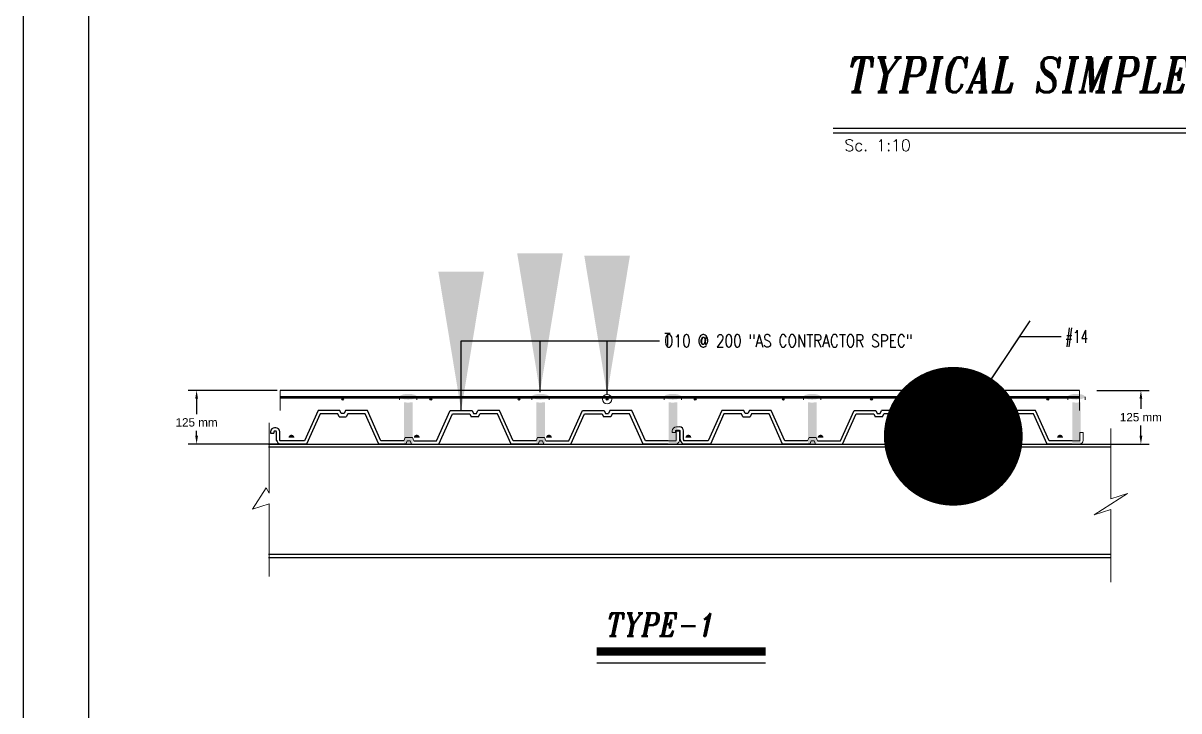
# Model space of a CAD drawing. Header units: inches. Extents: x 460503 to 460688, y 47570 to 48852.
# Drawn here: x 460506.05 to 460531.02, y 47665.89 to 47680.76 of the extents above; entities that cross this region are included whole.
import ezdxf
from ezdxf.enums import TextEntityAlignment as Align

# ---------------------------------------------------------------- set-up
doc = ezdxf.new("R2010")
doc.units = ezdxf.units.IN
doc.header["$MEASUREMENT"] = 0
for name, color, linetype in [('1', 1, 'Continuous'), ('3G', 3, 'Continuous'), ('4', 4, 'Continuous'), ('4C', 4, 'Continuous'), ('5', 7, 'Continuous'), ('6', 6, 'Continuous'), ('9', 9, 'Continuous'), ('DIM', 8, 'Continuous'), ('DIMLINES', 4, 'Continuous'), ('lateral brace', 5, 'Continuous'), ('Layer4', 118, 'Continuous')]:
    doc.layers.add(name, color=color, linetype=linetype)
for name, color, linetype, lineweight in [('2', 2, 'Continuous', 9), ('23', 252, 'Continuous', 18), ('27', 122, 'Continuous', 25), ('30', 86, 'Continuous', 18)]:
    doc.layers.add(name, color=color, linetype=linetype, lineweight=lineweight)
doc.styles.add('ITALICT', font='italict')
doc.styles.add('ROMANS', font='ROMANS', dxfattribs={"width": 0.8})
doc.styles.add('ROMANST', font='romanst.shx')
doc.styles.add('simplex', font='simplex.shx', dxfattribs={"width": 0.7})
doc.styles.get("Standard").update_dxf_attribs({"font": 'arial.ttf'})
doc.dimstyles.new('LEADER', dxfattribs={"dimtxt": 2, "dimasz": 1, "dimexe": 2, "dimexo": 2, "dimgap": 1, "dimtad": 1, "dimdec": 0, "dimzin": 0, "dimdsep": 46, "dimtxsty": 'ROMANS', "dimblk": 'DOT', "dimcen": 0.09, "dimclrd": 86, "dimclre": 86, "dimclrt": 60, "dimadec": 0, "dimazin": 0, "dimtfac": 1, "dimtdec": 0, "dimtofl": 0, "dimtmove": 0, "dimatfit": 3, "dimldrblk": 'DOT', "dimfxl": 7, "dimfxlon": 1, "dimtolj": 1, "dimtzin": 0, "dimarcsym": 0})
doc.dimstyles.new('LEADER ARROW', dxfattribs={"dimtxt": 2, "dimasz": 3, "dimexe": 2, "dimexo": 2, "dimgap": 1, "dimtad": 1, "dimdec": 0, "dimzin": 0, "dimdsep": 46, "dimtxsty": 'ROMANS', "dimcen": 0.09, "dimclrd": 86, "dimclre": 86, "dimclrt": 60, "dimadec": 0, "dimazin": 0, "dimtfac": 1, "dimtdec": 0, "dimtofl": 0, "dimtmove": 0, "dimatfit": 3, "dimfxl": 7, "dimfxlon": 1, "dimtolj": 1, "dimtzin": 0, "dimarcsym": 0})
doc.dimstyles.get("Standard").update_dxf_attribs({"dimtxt": 0.18, "dimasz": 0.18, "dimexe": 0.18, "dimexo": 0.0625, "dimgap": 0.09, "dimtad": 0, "dimtih": 1, "dimtoh": 1, "dimdec": 4, "dimzin": 0, "dimdsep": 46, "dimtxsty": 'Standard', "dimcen": 0.09, "dimadec": 0, "dimazin": 0, "dimtfac": 1, "dimtdec": 4, "dimtofl": 0, "dimtmove": 0, "dimatfit": 3, "dimfxl": 1, "dimtolj": 1, "dimtzin": 0, "dimarcsym": 0})

# ---------------------------------------------------------------- blocks, each defined once
blk = doc.blocks.new('*D532')
at = {"layer": 'Defpoints', "color": 0, "transparency": 16777216}
for p in [(460529.1854048003, 47672.81752075685), (460530.1995748901, 47672.81752075685), (460529.1760776315, 47671.65752075685)]:
    blk.add_point(p, dxfattribs=at)
at = {"layer": 'DIMLINES', "color": 0, "lineweight": -2, "transparency": 16777216}
for p, q in [((460529.2479048003, 47672.81752075685), (460530.3795748901, 47672.81752075685)), ((460530.1995748901, 47672.63752075685), (460530.1995748901, 47672.41942389476)), ((460530.1995748901, 47671.83752075685), (460530.1995748901, 47672.05561761918)), ((460529.2385776315, 47671.65752075685), (460530.3795748901, 47671.65752075685))]:
    blk.add_line(p, q, dxfattribs=at)
at = {"layer": 'DIMLINES', "color": 0, "transparency": 16777216}
for points in [[(460530.1695748901, 47672.63752075685), (460530.2295748902, 47672.63752075685), (460530.1995748901, 47672.81752075685)], [(460530.1695748901, 47671.83752075685), (460530.2295748902, 47671.83752075685), (460530.1995748901, 47671.65752075685)]]:
    blk.add_solid(points, dxfattribs=at)
at = {"layer": 'DIMLINES', "color": 0, "transparency": 16777216, "insert": (460530.19957489, 47672.23752075683), "char_height": 0.18, "attachment_point": 5}
blk.add_mtext('\\A1;125 mm ', dxfattribs=at)
blk = doc.blocks.new('*D533')
at = {"layer": 'Defpoints', "color": 0, "transparency": 16777216}
for p in [(460509.7944648871, 47672.81752075685), (460511.5994562813, 47672.81752075685), (460512.1703650065, 47671.65752075685)]:
    blk.add_point(p, dxfattribs=at)
at = {"layer": 'DIMLINES', "color": 0, "lineweight": -2, "transparency": 16777216}
for p, q in [((460511.5369562813, 47672.81752075685), (460509.6144648871, 47672.81752075685)), ((460509.7944648871, 47672.63752075685), (460509.7944648871, 47672.30745502548)), ((460509.7944648871, 47671.83752075685), (460509.7944648871, 47671.9436487499)), ((460512.1078650065, 47671.65752075685), (460509.6144648871, 47671.65752075685))]:
    blk.add_line(p, q, dxfattribs=at)
at = {"layer": 'DIMLINES', "color": 0, "transparency": 16777216}
for points in [[(460509.7644648871, 47672.63752075685), (460509.8244648871, 47672.63752075685), (460509.7944648871, 47672.81752075685)], [(460509.7644648871, 47671.83752075685), (460509.8244648871, 47671.83752075685), (460509.7944648871, 47671.65752075685)]]:
    blk.add_solid(points, dxfattribs=at)
at = {"layer": 'DIMLINES', "color": 0, "transparency": 16777216, "insert": (460509.794464887, 47672.12555188755), "char_height": 0.18, "attachment_point": 5}
blk.add_mtext('\\A1;125 mm ', dxfattribs=at)
blk = doc.blocks.new('_Dot')
at = {"layer": 'DIM', "color": 0, "lineweight": -2}
blk.add_line((-0.5, 0), (-1, 0), dxfattribs=at)
at = {"layer": 'DIM', "color": 0, "const_width": 0.5}
blk.add_lwpolyline([(-0.25, 0, 1), (0.25, 0, 1)], format="xyb", close=True, dxfattribs=at)

msp = doc.modelspace()

# ---------------------------------------------------------------- hatches: boundary and pattern name
at = {"layer": '23'}
h = msp.add_hatch(color=5, dxfattribs=at)
h.set_gradient(color1=(0, 0, 255), color2=(112, 112, 255), one_color=1, tint=0.7200000286102295)
edge = h.paths.add_edge_path()
edge.add_ellipse((460514.3674483924, 47672.68119551727), major_axis=(0.1864929858460723, 0), ratio=0.3292704757529448, start_angle=180, end_angle=359.9999999999999)
edge.add_ellipse((460514.3674483924, 47672.68119551727), major_axis=(0.1864929858460723, 0), ratio=0.3292704757529448, start_angle=0, end_angle=180)
h = msp.add_hatch(color=5, dxfattribs=at)
h.set_gradient(color1=(0, 0, 255), color2=(112, 112, 255), one_color=1, tint=0.7200000286102295)
edge = h.paths.add_edge_path()
edge.add_ellipse((460517.2252195729, 47672.68119551727), major_axis=(0.1864929858460723, 0), ratio=0.3292704757529448, start_angle=180, end_angle=359.9999999999999)
edge.add_ellipse((460517.2252195729, 47672.68119551727), major_axis=(0.1864929858460723, 0), ratio=0.3292704757529448, start_angle=0, end_angle=180)
h = msp.add_hatch(color=5, dxfattribs=at)
h.set_gradient(color1=(0, 0, 255), color2=(112, 112, 255), one_color=1, tint=0.7200000286102295)
edge = h.paths.add_edge_path()
edge.add_ellipse((460520.0833542593, 47672.68119551727), major_axis=(0.1864929858460723, 0), ratio=0.3292704757529448, start_angle=180, end_angle=359.9999999999999)
edge.add_ellipse((460520.0833542593, 47672.68119551727), major_axis=(0.1864929858460723, 0), ratio=0.3292704757529448, start_angle=0, end_angle=180)
h = msp.add_hatch(color=5, dxfattribs=at)
h.set_gradient(color1=(0, 0, 255), color2=(112, 112, 255), one_color=1, tint=0.7200000286102295)
edge = h.paths.add_edge_path()
edge.add_ellipse((460523.0942504256, 47672.68119551727), major_axis=(0.1864929858460723, 0), ratio=0.3292704757529448, start_angle=180, end_angle=359.9999999999999)
edge.add_ellipse((460523.0942504256, 47672.68119551727), major_axis=(0.1864929858460723, 0), ratio=0.3292704757529448, start_angle=0, end_angle=180)
h = msp.add_hatch(color=5, dxfattribs=at)
h.set_gradient(color1=(0, 0, 255), color2=(112, 112, 255), one_color=1, tint=0.7200000286102295)
edge = h.paths.add_edge_path()
edge.add_ellipse((460525.9591848063, 47672.68119551727), major_axis=(0.1864929858460723, 0), ratio=0.3292704757529448, start_angle=180, end_angle=359.9999999999999)
edge.add_ellipse((460525.9591848063, 47672.68119551727), major_axis=(0.1864929858460723, 0), ratio=0.3292704757529448, start_angle=0, end_angle=180)
h = msp.add_hatch(color=5, dxfattribs=at)
h.set_gradient(color1=(0, 0, 255), color2=(112, 112, 255), one_color=1, tint=0.7200000286102295)
edge = h.paths.add_edge_path()
edge.add_ellipse((460528.8053772617, 47672.68119551727), major_axis=(0.1864929858460723, 0), ratio=0.3292704757529448, start_angle=180, end_angle=359.9999999999999)
edge.add_ellipse((460528.8053772617, 47672.68119551727), major_axis=(0.1864929858460723, 0), ratio=0.3292704757529448, start_angle=0, end_angle=180)
h = msp.add_hatch(color=5, dxfattribs=at)
h.set_gradient(color1=(0, 0, 255), color2=(204, 204, 255), one_color=1, tint=0.8999999761581421)
edge = h.paths.add_edge_path()
edge.add_ellipse((460514.3674483924, 47672.61241990396), major_axis=(0.1864929858460723, 0), ratio=0.3292704757529448, start_angle=240.7923119331016, end_angle=300.79868927394466, ccw=False)
edge.add_line((460514.2764441447, 47672.55882071762), (460514.2764441447, 47671.68688136461))
edge.add_ellipse((460514.3696906376, 47671.68568986144), major_axis=(0.09324649292303608, 0), ratio=0.3292704757529449, start_angle=1.1368683772161603e-13, end_angle=180, ccw=False)
edge.add_line((460514.4629371304, 47671.68688136462), (460514.4629371304, 47672.55967334837))
edge = h.paths.add_edge_path()
edge.add_ellipse((460514.3696906376, 47671.68568986144), major_axis=(0.09324649292303608, 0), ratio=0.3292704757529449, start_angle=0, end_angle=180)
edge.add_ellipse((460514.3696906376, 47671.68568986144), major_axis=(0.09324649292303608, 0), ratio=0.3292704757529449, start_angle=180, end_angle=359.9999999999999)
h = msp.add_hatch(color=5, dxfattribs=at)
h.set_gradient(color1=(0, 0, 255), color2=(204, 204, 255), one_color=1, tint=0.8999999761581421)
edge = h.paths.add_edge_path()
edge.add_ellipse((460517.2252195729, 47672.61241990396), major_axis=(0.1864929858460723, 0), ratio=0.3292704757529448, start_angle=240.7923119331016, end_angle=300.79868927394466, ccw=False)
edge.add_line((460517.1342153254, 47672.55882071762), (460517.1342153254, 47671.68688136461))
edge.add_ellipse((460517.2274618183, 47671.68568986144), major_axis=(0.09324649292303608, 0), ratio=0.3292704757529449, start_angle=1.1368683772161603e-13, end_angle=180, ccw=False)
edge.add_line((460517.3207083112, 47671.68688136462), (460517.3207083112, 47672.55967334837))
edge = h.paths.add_edge_path()
edge.add_ellipse((460517.2274618183, 47671.68568986144), major_axis=(0.09324649292303608, 0), ratio=0.3292704757529449, start_angle=0, end_angle=180)
edge.add_ellipse((460517.2274618183, 47671.68568986144), major_axis=(0.09324649292303608, 0), ratio=0.3292704757529449, start_angle=180, end_angle=359.9999999999999)
h = msp.add_hatch(color=5, dxfattribs=at)
h.set_gradient(color1=(0, 0, 255), color2=(204, 204, 255), one_color=1, tint=0.8999999761581421)
edge = h.paths.add_edge_path()
edge.add_ellipse((460520.0833542593, 47672.61241990396), major_axis=(0.1864929858460723, 0), ratio=0.3292704757529448, start_angle=240.7923119331016, end_angle=300.79868927394466, ccw=False)
edge.add_line((460519.9923500114, 47672.55882071762), (460519.9923500114, 47671.68688136461))
edge.add_ellipse((460520.0855965045, 47671.68568986144), major_axis=(0.09324649292303608, 0), ratio=0.3292704757529449, start_angle=1.1368683772161603e-13, end_angle=180, ccw=False)
edge.add_line((460520.1788429974, 47671.68688136462), (460520.1788429974, 47672.55967334837))
edge = h.paths.add_edge_path()
edge.add_ellipse((460520.0855965045, 47671.68568986144), major_axis=(0.09324649292303608, 0), ratio=0.3292704757529449, start_angle=0, end_angle=180)
edge.add_ellipse((460520.0855965045, 47671.68568986144), major_axis=(0.09324649292303608, 0), ratio=0.3292704757529449, start_angle=180, end_angle=359.9999999999999)
h = msp.add_hatch(color=5, dxfattribs=at)
h.set_gradient(color1=(0, 0, 255), color2=(204, 204, 255), one_color=1, tint=0.8999999761581421)
edge = h.paths.add_edge_path()
edge.add_ellipse((460523.0942504256, 47672.61241990396), major_axis=(0.1864929858460723, 0), ratio=0.3292704757529448, start_angle=240.7923119331016, end_angle=300.79868927394466, ccw=False)
edge.add_line((460523.0032461779, 47672.55882071762), (460523.0032461779, 47671.68688136461))
edge.add_ellipse((460523.0964926708, 47671.68568986144), major_axis=(0.09324649292303608, 0), ratio=0.3292704757529449, start_angle=1.1368683772161603e-13, end_angle=180, ccw=False)
edge.add_line((460523.1897391636, 47671.68688136462), (460523.1897391636, 47672.55967334837))
edge = h.paths.add_edge_path()
edge.add_ellipse((460523.0964926708, 47671.68568986144), major_axis=(0.09324649292303608, 0), ratio=0.3292704757529449, start_angle=0, end_angle=180)
edge.add_ellipse((460523.0964926708, 47671.68568986144), major_axis=(0.09324649292303608, 0), ratio=0.3292704757529449, start_angle=180, end_angle=359.9999999999999)
h = msp.add_hatch(color=5, dxfattribs=at)
h.set_gradient(color1=(0, 0, 255), color2=(204, 204, 255), one_color=1, tint=0.8999999761581421)
edge = h.paths.add_edge_path()
edge.add_ellipse((460525.9591848063, 47672.61241990396), major_axis=(0.1864929858460723, 0), ratio=0.3292704757529448, start_angle=240.7923119331016, end_angle=300.79868927394466, ccw=False)
edge.add_line((460525.8681805586, 47672.55882071762), (460525.8681805586, 47671.68688136461))
edge.add_ellipse((460525.9614270515, 47671.68568986144), major_axis=(0.09324649292303608, 0), ratio=0.3292704757529449, start_angle=1.1368683772161603e-13, end_angle=180, ccw=False)
edge.add_line((460526.0546735444, 47671.68688136462), (460526.0546735444, 47672.55967334837))
edge = h.paths.add_edge_path()
edge.add_ellipse((460525.9614270515, 47671.68568986144), major_axis=(0.09324649292303608, 0), ratio=0.3292704757529449, start_angle=0, end_angle=180)
edge.add_ellipse((460525.9614270515, 47671.68568986144), major_axis=(0.09324649292303608, 0), ratio=0.3292704757529449, start_angle=180, end_angle=359.9999999999999)
h = msp.add_hatch(color=5, dxfattribs=at)
h.set_gradient(color1=(0, 0, 255), color2=(204, 204, 255), one_color=1, tint=0.8999999761581421)
edge = h.paths.add_edge_path()
edge.add_ellipse((460528.8053772617, 47672.61241990396), major_axis=(0.1864929858460723, 0), ratio=0.3292704757529448, start_angle=240.7923119331016, end_angle=300.79868927394466, ccw=False)
edge.add_line((460528.714373014, 47672.55882071762), (460528.714373014, 47671.68688136461))
edge.add_ellipse((460528.8076195071, 47671.68568986144), major_axis=(0.09324649292303608, 0), ratio=0.3292704757529449, start_angle=1.1368683772161603e-13, end_angle=180, ccw=False)
edge.add_line((460528.900866, 47671.68688136462), (460528.900866, 47672.55967334837))
edge = h.paths.add_edge_path()
edge.add_ellipse((460528.8076195071, 47671.68568986144), major_axis=(0.09324649292303608, 0), ratio=0.3292704757529449, start_angle=0, end_angle=180)
edge.add_ellipse((460528.8076195071, 47671.68568986144), major_axis=(0.09324649292303608, 0), ratio=0.3292704757529449, start_angle=180, end_angle=359.9999999999999)
at = {"layer": '4'}
h = msp.add_hatch(color=256, dxfattribs=at)
h.dxf.hatch_style = 1
edge = h.paths.add_edge_path()
edge.add_arc((460512.9510647182, 47672.62830475428), 0.01829964518433045, 0, 360)
h = msp.add_hatch(color=256, dxfattribs=at)
h.dxf.hatch_style = 1
edge = h.paths.add_edge_path()
edge.add_arc((460514.8555808627, 47672.62830475428), 0.01829964518433045, 0, 360)
h = msp.add_hatch(color=256, dxfattribs=at)
h.dxf.hatch_style = 1
edge = h.paths.add_edge_path()
edge.add_arc((460516.7600970073, 47672.62830475428), 0.01829964518433045, 0, 360)
h = msp.add_hatch(color=256, dxfattribs=at)
h.dxf.hatch_style = 1
edge = h.paths.add_edge_path()
edge.add_arc((460518.6646131519, 47672.62830475428), 0.01829964518433045, 0, 360)
h = msp.add_hatch(color=256, dxfattribs=at)
h.dxf.hatch_style = 1
edge = h.paths.add_edge_path()
edge.add_arc((460520.5691292964, 47672.62830475428), 0.01829964518433045, 0, 360)
h = msp.add_hatch(color=256, dxfattribs=at)
h.dxf.hatch_style = 1
edge = h.paths.add_edge_path()
edge.add_arc((460522.4736454409, 47672.62830475428), 0.01829964518433045, 0, 360)
h = msp.add_hatch(color=256, dxfattribs=at)
h.dxf.hatch_style = 1
edge = h.paths.add_edge_path()
edge.add_arc((460524.3781615857, 47672.62830475428), 0.01829964518433045, 0, 360)
h = msp.add_hatch(color=256, dxfattribs=at)
h.dxf.hatch_style = 1
edge = h.paths.add_edge_path()
edge.add_arc((460526.2826777303, 47672.62830475428), 0.01829964518433045, 0, 360)
h = msp.add_hatch(color=256, dxfattribs=at)
h.dxf.hatch_style = 1
edge = h.paths.add_edge_path()
edge.add_arc((460528.1871938749, 47672.62830475428), 0.01829964518433045, 0, 360)

# ---------------------------------------------------------------- linework, layer by layer
at = {"color": 6}
msp.add_line((460523.5499570779, 47678.48628182899), (460541.2763680138, 47678.48628182899), dxfattribs=at)
at = {"color": 2}
msp.add_line((460523.5499570779, 47678.38628182899), (460541.2763680138, 47678.38628182899), dxfattribs=at)
for p, q in [((460528.8730364947, 47672.81752075683), (460511.5994562811, 47672.81752075683)), ((460512.4183683121, 47672.38553917842), (460512.1243373507, 47671.72854694415)), ((460512.4643959677, 47672.3145129909), (460512.1703650063, 47671.65752075683)), ((460512.8897648437, 47672.38553917842), (460512.4183683121, 47672.38553917842)), ((460512.8433289349, 47672.3145129909), (460512.4643959677, 47672.3145129909)), ((460512.8728727202, 47672.24704350661), (460512.8433289349, 47672.3145129909)), ((460512.8728727202, 47672.24704350661), (460513.0292567159, 47672.24704350661)), ((460512.919308629, 47672.31806969414), (460512.8897648437, 47672.38553917842)), ((460512.9828208071, 47672.31806969414), (460512.919308629, 47672.31806969414)), ((460513.0123645927, 47672.38553917842), (460512.9828208071, 47672.31806969414)), ((460513.4837611243, 47672.38553917842), (460513.0123645927, 47672.38553917842)), ((460513.0588005015, 47672.3145129909), (460513.0292567159, 47672.24704350661)), ((460513.4377334687, 47672.3145129909), (460513.0588005015, 47672.3145129909)), ((460513.7317644298, 47671.65752075683), (460513.4377334687, 47672.3145129909)), ((460513.7777920857, 47671.72854694415), (460513.4837611243, 47672.38553917842)), ((460514.9811115674, 47671.72854694415), (460515.2751425289, 47672.38553917842)), ((460515.0271392231, 47671.65752075683), (460515.3211701845, 47672.3145129909)), ((460515.2751425289, 47672.38553917842), (460515.7465390606, 47672.38553917842)), ((460515.3211701845, 47672.3145129909), (460515.7001031517, 47672.3145129909)), ((460515.7001031517, 47672.3145129909), (460515.7296469373, 47672.24704350661)), ((460515.886030933, 47672.24704350661), (460515.7296469373, 47672.24704350661)), ((460515.7465390606, 47672.38553917842), (460515.776082846, 47672.31806969414)), ((460515.776082846, 47672.31806969414), (460515.839595024, 47672.31806969414)), ((460515.839595024, 47672.31806969414), (460515.8691388095, 47672.38553917842)), ((460516.3405353409, 47672.38553917842), (460515.8691388095, 47672.38553917842)), ((460515.886030933, 47672.24704350661), (460515.9155747183, 47672.3145129909)), ((460516.2945076856, 47672.3145129909), (460515.9155747183, 47672.3145129909)), ((460516.5885386469, 47671.65752075683), (460516.2945076856, 47672.3145129909)), ((460516.6345663025, 47671.72854694415), (460516.3405353409, 47672.38553917842)), ((460517.8378857844, 47671.72854694415), (460518.1319167457, 47672.38553917842)), ((460517.88391344, 47671.65752075683), (460518.1779444013, 47672.3145129909)), ((460518.1319167457, 47672.38553917842), (460518.6033132774, 47672.38553917842)), ((460518.1779444013, 47672.3145129909), (460518.5568773686, 47672.3145129909)), ((460518.5568773686, 47672.3145129909), (460518.5864211539, 47672.24704350661)), ((460518.7428051498, 47672.24704350661), (460518.5864211539, 47672.24704350661)), ((460518.6033132774, 47672.38553917842), (460518.6328570629, 47672.31806969414)), ((460518.6328570629, 47672.31806969414), (460518.6963692408, 47672.31806969414)), ((460518.7259130263, 47672.38553917842), (460518.6963692408, 47672.31806969414)), ((460519.197309558, 47672.38553917842), (460518.7259130263, 47672.38553917842)), ((460518.7723489351, 47672.3145129909), (460518.7428051498, 47672.24704350661)), ((460519.1512819024, 47672.3145129909), (460518.7723489351, 47672.3145129909)), ((460519.4453128637, 47671.65752075683), (460519.1512819024, 47672.3145129909)), ((460519.4913405193, 47671.72854694415), (460519.197309558, 47672.38553917842)), ((460521.1445738156, 47672.38553917842), (460520.8505428542, 47671.72854694415)), ((460521.1906014712, 47672.3145129909), (460520.8965705098, 47671.65752075683)), ((460521.6159703472, 47672.38553917842), (460521.1445738156, 47672.38553917842)), ((460521.5695344384, 47672.3145129909), (460521.1906014712, 47672.3145129909)), ((460521.5990782237, 47672.24704350661), (460521.5695344384, 47672.3145129909)), ((460521.5990782237, 47672.24704350661), (460521.7554622195, 47672.24704350661)), ((460521.6455141327, 47672.31806969414), (460521.6159703472, 47672.38553917842)), ((460521.7090263107, 47672.31806969414), (460521.6455141327, 47672.31806969414)), ((460521.738570096, 47672.38553917842), (460521.7090263107, 47672.31806969414)), ((460522.2099666278, 47672.38553917842), (460521.738570096, 47672.38553917842)), ((460521.785006005, 47672.3145129909), (460521.7554622195, 47672.24704350661)), ((460522.1639389722, 47672.3145129909), (460521.785006005, 47672.3145129909)), ((460522.4579699336, 47671.65752075683), (460522.1639389722, 47672.3145129909)), ((460522.5039975892, 47671.72854694415), (460522.2099666278, 47672.38553917842)), ((460523.7073170711, 47671.72854694415), (460524.0013480324, 47672.38553917842)), ((460523.7533447266, 47671.65752075683), (460524.047375688, 47672.3145129909)), ((460524.0013480324, 47672.38553917842), (460524.4727445641, 47672.38553917842)), ((460524.047375688, 47672.3145129909), (460524.4263086553, 47672.3145129909)), ((460524.4263086553, 47672.3145129909), (460524.4558524408, 47672.24704350661)), ((460524.6122364363, 47672.24704350661), (460524.4558524408, 47672.24704350661)), ((460524.4727445641, 47672.38553917842), (460524.5022883496, 47672.31806969414)), ((460524.5022883496, 47672.31806969414), (460524.5658005275, 47672.31806969414)), ((460524.5658005275, 47672.31806969414), (460524.595344313, 47672.38553917842)), ((460525.0667408446, 47672.38553917842), (460524.595344313, 47672.38553917842)), ((460524.6122364363, 47672.24704350661), (460524.6417802218, 47672.3145129909)), ((460525.0207131891, 47672.3145129909), (460524.6417802218, 47672.3145129909)), ((460525.3147441504, 47671.65752075683), (460525.0207131891, 47672.3145129909)), ((460525.360771806, 47671.72854694415), (460525.0667408446, 47672.38553917842)), ((460526.5640912879, 47671.72854694415), (460526.8581222493, 47672.38553917842)), ((460526.6101189435, 47671.65752075683), (460526.9041499048, 47672.3145129909)), ((460526.8581222493, 47672.38553917842), (460527.3295187811, 47672.38553917842)), ((460526.9041499048, 47672.3145129909), (460527.2830828721, 47672.3145129909)), ((460527.2830828721, 47672.3145129909), (460527.3126266576, 47672.24704350661)), ((460527.4690106531, 47672.24704350661), (460527.3126266576, 47672.24704350661)), ((460527.3295187811, 47672.38553917842), (460527.3590625664, 47672.31806969414)), ((460527.3590625664, 47672.31806969414), (460527.4225747443, 47672.31806969414)), ((460527.4521185299, 47672.38553917842), (460527.4225747443, 47672.31806969414)), ((460527.9235150615, 47672.38553917842), (460527.4521185299, 47672.38553917842)), ((460527.4985544384, 47672.3145129909), (460527.4690106531, 47672.24704350661)), ((460527.8774874059, 47672.3145129909), (460527.4985544384, 47672.3145129909)), ((460528.1715183672, 47671.65752075683), (460527.8774874059, 47672.3145129909)), ((460528.2175460228, 47671.72854694415), (460527.9235150615, 47672.38553917842)), ((460511.5035709281, 47672.00880563945), (460511.4809977469, 47672.00880563945)), ((460511.3939906673, 47671.9217985599), (460511.3939906673, 47671.89130579502)), ((460511.3939906673, 47671.89130579502), (460511.4650168547, 47671.89130579502)), ((460511.4650168547, 47671.9217985599), (460511.4650168547, 47671.89130579502)), ((460511.5035709281, 47671.93777945213), (460511.4809977469, 47671.93777945213)), ((460511.5195518201, 47671.73742521767), (460511.5195518201, 47671.9217985599)), ((460511.5905780077, 47671.73742521767), (460511.5905780077, 47671.9217985599)), ((460512.1243373507, 47671.72854694415), (460511.5994562811, 47671.72854694415)), ((460514.2717145483, 47671.72854694415), (460513.7777920857, 47671.72854694415)), ((460514.4871891048, 47671.72854694415), (460514.9811115674, 47671.72854694415)), ((460517.1284887652, 47671.72854694415), (460516.6345663025, 47671.72854694415)), ((460517.3439633216, 47671.72854694415), (460517.8378857844, 47671.72854694415)), ((460519.985262982, 47671.72854694415), (460519.4913405193, 47671.72854694415)), ((460520.3167835113, 47671.7572640542), (460520.3167835113, 47671.94163739643)), ((460520.8505428542, 47671.72854694415), (460520.3256617846, 47671.72854694415)), ((460522.9979200519, 47671.72854694415), (460522.5039975892, 47671.72854694415)), ((460523.2133946083, 47671.72854694415), (460523.7073170711, 47671.72854694415)), ((460525.8546942687, 47671.72854694415), (460525.360771806, 47671.72854694415)), ((460526.0701688252, 47671.72854694415), (460526.5640912879, 47671.72854694415)), ((460528.7114684855, 47671.72854694415), (460528.2175460228, 47671.72854694415)), ((460512.1703650063, 47671.65752075683), (460511.5994562811, 47671.65752075683)), ((460514.3181504571, 47671.65752075683), (460513.7317644298, 47671.65752075683)), ((460514.4407531961, 47671.65752075683), (460515.0271392231, 47671.65752075683)), ((460517.174924674, 47671.65752075683), (460516.5885386469, 47671.65752075683)), ((460517.2975274129, 47671.65752075683), (460517.88391344, 47671.65752075683)), ((460519.985262982, 47671.65752075683), (460519.4453128637, 47671.65752075683)), ((460520.8965705098, 47671.65752075683), (460520.3256617846, 47671.65752075683)), ((460523.0443559607, 47671.65752075683), (460522.4579699336, 47671.65752075683)), ((460523.1669586996, 47671.65752075683), (460523.7533447266, 47671.65752075683)), ((460525.9011301775, 47671.65752075683), (460525.3147441504, 47671.65752075683)), ((460526.0237329164, 47671.65752075683), (460526.6101189435, 47671.65752075683)), ((460528.7114684855, 47671.65752075683), (460528.1715183672, 47671.65752075683))]:
    msp.add_line(p, q)
for centre, radius, start, end in [((460511.4809977469, 47671.9217985599), 0.08700707966110943, 90, 180), ((460511.5035709281, 47671.9217985599), 0.08700707966111006, 0, 90), ((460520.2297764316, 47671.94163739643), 0.08700707966111006, 0, 90), ((460511.4809977469, 47671.9217985599), 0.01598089218265216, 90, 180), ((460511.5035709281, 47671.9217985599), 0.01598089218265287, 0, 90), ((460511.6347472074, 47671.77271614391), 0.1204799846362431, 197.0328180585961, 252.9671819544938), ((460511.5994562811, 47671.73742521767), 0.00887827343480715, 180, 270), ((460520.3550991322, 47671.76298046968), 0.1094911341601647, 182.9927121430322, 254.4037969735218), ((460520.3289171458, 47671.74528435467), 0.01705104950676259, 135.3657608568666, 258.9936069834789)]:
    msp.add_arc(centre, radius, start, end)
at = {"layer": '1'}
msp.add_lwpolyline([(460507.4612018605, 47652.43995771388), (460588.7295520288, 47652.43995771388), (460588.7295520288, 47709.07295434688), (460507.4612018605, 47709.07295434688)], close=True, dxfattribs=at)
at = {"layer": '2'}
msp.add_line((460511.5994562811, 47672.38456764835), (460511.5994562811, 47672.81752075683), dxfattribs=at)
at = {"layer": '23'}
for p, q in [((460528.8730364947, 47672.38456764835), (460528.8730364947, 47672.81752075683)), ((460514.1809554066, 47672.68119551727), (460514.1809554066, 47672.61162764099)), ((460514.5539413781, 47672.61162764099), (460514.5539413781, 47672.68119551727)), ((460517.0387265871, 47672.68119551727), (460517.0387265871, 47672.61162764099)), ((460517.4117125588, 47672.61162764099), (460517.4117125588, 47672.68119551727)), ((460519.8968612733, 47672.68119551727), (460519.8968612733, 47672.61162764099)), ((460520.2698472451, 47672.61162764099), (460520.2698472451, 47672.68119551727)), ((460522.9077574398, 47672.68119551727), (460522.9077574398, 47672.61162764099)), ((460523.2807434113, 47672.61162764099), (460523.2807434113, 47672.68119551727)), ((460525.7726918205, 47672.68119551727), (460525.7726918205, 47672.61162764099)), ((460526.1456777923, 47672.61162764099), (460526.1456777923, 47672.68119551727)), ((460528.618884276, 47672.68119551727), (460528.618884276, 47672.61162764099)), ((460528.9918702476, 47672.61162764099), (460528.9918702476, 47672.68119551727)), ((460520.1607014159, 47672.02864447618), (460520.2297764316, 47672.02864447618)), ((460514.3012583337, 47671.79601642844), (460514.2717145483, 47671.72854694415)), ((460514.3012583337, 47671.79601642844), (460514.4576402419, 47671.79601642844)), ((460514.3476942424, 47671.72499024091), (460514.3181504571, 47671.65752075683)), ((460514.3476942424, 47671.72499024091), (460514.4112094108, 47671.72499024091)), ((460514.4112094108, 47671.72499024091), (460514.4407531961, 47671.65752075683)), ((460514.4576402419, 47671.79601642844), (460514.4871840274, 47671.72854694415)), ((460517.1580325505, 47671.79601642844), (460517.1284887652, 47671.72854694415)), ((460517.1580325505, 47671.79601642844), (460517.3144144589, 47671.79601642844)), ((460517.2044684595, 47671.72499024091), (460517.174924674, 47671.65752075683)), ((460517.2044684595, 47671.72499024091), (460517.2679836276, 47671.72499024091)), ((460517.2679836276, 47671.72499024091), (460517.2975274129, 47671.65752075683)), ((460517.3144144589, 47671.79601642844), (460517.3439582443, 47671.72854694415)), ((460520.0736943362, 47671.9111446317), (460520.0736943362, 47671.94163739643)), ((460520.0736943362, 47671.9111446317), (460520.1447205238, 47671.9111446317)), ((460520.1447205238, 47671.94163739643), (460520.1447205238, 47671.9111446317)), ((460520.1557092645, 47671.93786442975), (460520.2267354521, 47671.93786442975)), ((460520.1607014159, 47671.95761828865), (460520.2297764316, 47671.95761828865)), ((460520.2457573236, 47671.7572640542), (460520.2457573236, 47671.94163739643)), ((460523.0274638372, 47671.79601642844), (460522.9979200519, 47671.72854694415)), ((460523.0274638372, 47671.79601642844), (460523.1838457456, 47671.79601642844)), ((460523.0738997459, 47671.72499024091), (460523.0443559607, 47671.65752075683)), ((460523.0738997459, 47671.72499024091), (460523.1374149141, 47671.72499024091)), ((460523.1374149141, 47671.72499024091), (460523.1669586996, 47671.65752075683)), ((460523.1838457456, 47671.79601642844), (460523.2133895309, 47671.72854694415)), ((460525.884238054, 47671.79601642844), (460525.8546942687, 47671.72854694415)), ((460525.884238054, 47671.79601642844), (460526.0406199624, 47671.79601642844)), ((460525.9306739628, 47671.72499024091), (460525.9011301775, 47671.65752075683)), ((460525.9306739628, 47671.72499024091), (460525.9941891311, 47671.72499024091)), ((460525.9941891311, 47671.72499024091), (460526.0237329164, 47671.65752075683)), ((460526.0406199624, 47671.79601642844), (460526.0701637478, 47671.72854694415)), ((460528.8819147683, 47671.9111446317), (460528.9529409556, 47671.9111446317))]:
    msp.add_line(p, q, dxfattribs=at)
for points in [[(460511.3626709636, 47672.11660488253), (460511.3626709636, 47670.59409338162), (460511.2950249191, 47670.71181987671), (460511.0003460681, 47670.24778432192), (460511.3626709636, 47670.36551081721), (460511.3626709636, 47668.79449335303)], [(460529.5487481899, 47671.99569652215), (460529.5487481899, 47670.47318502145), (460529.9110730856, 47670.59091151653), (460529.1864232939, 47670.12687596175), (460529.5487481899, 47670.24460245683), (460529.5487481899, 47668.6735849927)]]:
    msp.add_lwpolyline(points, dxfattribs=at)
for points in [[(460519.985262982, 47671.72854694415), (460520.1468309911, 47671.72854694415, 0.4142135623730961), (460520.1557092645, 47671.73742521767), (460520.1557092645, 47671.93786442975)], [(460519.985262982, 47671.65752075683), (460520.1468309911, 47671.65752075683, 0.4142135623730839), (460520.2267354521, 47671.73742521767), (460520.2267354521, 47671.93786442975)], [(460528.7114684855, 47671.72854694415), (460528.8730364947, 47671.72854694415, 0.4142135623730961), (460528.8819147683, 47671.73742521767), (460528.8819147683, 47671.9111446317)], [(460528.7114684855, 47671.65752075683), (460528.8730364947, 47671.65752075683, 0.4142135623730839), (460528.9529409556, 47671.73742521767), (460528.9529409556, 47671.9111446317)]]:
    msp.add_lwpolyline(points, format="xyb", dxfattribs=at)
msp.add_circle((460518.6646131519, 47672.62830475428), 0.1006697103454826, dxfattribs=at)
for centre, radius, start, end in [((460520.1607014159, 47671.94163739643), 0.08700707966110943, 90, 180), ((460520.1607014159, 47671.94163739643), 0.01598089218265216, 90, 180), ((460520.2297764316, 47671.94163739643), 0.01598089218265287, 0, 90)]:
    msp.add_arc(centre, radius, start, end, dxfattribs=at)
at = {"layer": '4'}
for points in [[(460511.5994562811, 47672.68320368984), (460528.8730364947, 47672.68320368984)], [(460511.5994562811, 47672.65656886942), (460528.8730364947, 47672.65656886942)]]:
    msp.add_lwpolyline(points, dxfattribs=at)
at = {"layer": '4', "linetype": 'Continuous', "const_width": 0.0625}
for points in [[(460511.8120513068, 47671.79633009031, -0.9999999999999999), (460511.8745513068, 47671.79633009031)], [(460514.5200483549, 47671.79633009031, -0.9999999999999999), (460514.5825483549, 47671.79633009031)], [(460517.3768225719, 47671.79633009031, -0.9999999999999999), (460517.4393225719, 47671.79633009031)], [(460520.3894796417, 47671.79633009031, -0.9999999999999999), (460520.4519796417, 47671.79633009031)], [(460523.2462538586, 47671.79633009031, -0.9999999999999999), (460523.3087538586, 47671.79633009031)], [(460526.1030280754, 47671.79633009031, -0.9999999999999999), (460526.1655280754, 47671.79633009031)], [(460528.4208515558, 47671.79633009031, -0.9999999999999999), (460528.4833515558, 47671.79633009031)]]:
    msp.add_lwpolyline(points, format="xyb", dxfattribs=at)
at = {"layer": '4'}
for centre in [(460512.9510647182, 47672.62830475428), (460514.8555808627, 47672.62830475428), (460516.7600970073, 47672.62830475428), (460518.6646131519, 47672.62830475428), (460520.5691292964, 47672.62830475428), (460522.4736454409, 47672.62830475428), (460524.3781615857, 47672.62830475428), (460526.2826777303, 47672.62830475428), (460528.1871938749, 47672.62830475428)]:
    msp.add_circle(centre, 0.01829964518433045, dxfattribs=at)
at = {"layer": '6', "const_width": 0.1826569045010017}
msp.add_lwpolyline([(460518.4425710141, 47667.17569410578), (460522.0887714335, 47667.17569410578)], dxfattribs=at)
at = {"layer": '6'}
msp.add_lwpolyline([(460518.4425710141, 47666.92820539128), (460522.0887714335, 47666.92820539128)], dxfattribs=at)
at = {"layer": '9'}
for p, q in [((460511.3491331915, 47671.65752075683), (460529.5487481899, 47671.65752075683)), ((460511.3491331915, 47671.60072574763), (460529.5487481899, 47671.60072574763)), ((460511.3491331915, 47669.27461810774), (460529.5487481899, 47669.27461810774)), ((460511.3491331915, 47669.20359192022), (460529.5487481899, 47669.20359192022))]:
    msp.add_line(p, q, dxfattribs=at)
at = {"layer": 'DIM'}
msp.add_lwpolyline([(460506.0453769446, 47651.02413279805), (460590.1453769447, 47651.02413279805), (460590.1453769447, 47710.48877926271), (460506.0453769446, 47710.48877926271)], close=True, dxfattribs=at)
at = {"layer": 'lateral brace'}
msp.add_lwpolyline([(460506.0453769446, 47651.02413279805), (460590.1453769447, 47651.02413279805), (460590.1453769447, 47710.48877926271), (460506.0453769446, 47710.48877926271)], close=True, dxfattribs=at)
at = {"layer": 'Layer4'}
msp.add_lwpolyline([(460590.1453769447, 47710.48877926271), (460506.0453769446, 47710.48877926271), (460506.0453769446, 47651.02413279805), (460590.1453769447, 47651.02413279805)], close=True, dxfattribs=at)

# ---------------------------------------------------------------- texts
at = {"layer": '27'}
for s, style, width, p in [('T', 'ROMANST', 0.7, (460519.9059180501, 47673.92171220121)), ('O10 @ 200 "AS CONTRACTOR SPEC"', 'simplex', 0.8, (460519.8973623923, 47673.88891998267)), ('#14', 'ROMANST', 0.7, (460528.5632109896, 47673.98273631704))]:
    msp.add_text(s, height=0.27, dxfattribs=dict(at, style=style, width=width)).set_placement(p, align=Align.MIDDLE_LEFT)
at = {"layer": '3G', "style": 'ROMANS'}
msp.add_text('Sc. 1:10', height=0.2499999931249375, dxfattribs=at).set_placement((460523.7921643835, 47677.99157277604))
at = {"layer": '4C', "style": 'ITALICT', "width": 0.8}
for s, height, p in [('TYPICAL SIMPLE JOINTS (J-S*)', 0.75, (460523.8433747833, 47679.26179929957)), ('TYPE-1', 0.5, (460518.6512548259, 47667.50612849369))]:
    msp.add_text(s, height=height, dxfattribs=at).set_placement(p)

# ---------------------------------------------------------------- dimensions: what is measured, and where the dimension line sits
at = {"layer": 'DIMLINES'}
for base, p1, p2, picture, middle in [((460509.7944648871, 47672.81752075685), (460512.1703650063, 47671.65752075683), (460511.5994562811, 47672.81752075683), '*D533', (460509.794464887, 47672.12555188755)), ((460530.1995748901, 47672.81752075685), (460529.1760776312, 47671.65752075683), (460529.1854048001, 47672.81752075683), '*D532', (460530.19957489, 47672.23752075683))]:
    dim = msp.add_linear_dim(base=base, p1=p1, p2=p2, angle=90, text='125 mm ', dimstyle='Standard', dxfattribs=at)
    dim.commit()
    dim.dimension.update_dxf_attribs({"geometry": picture, "text_midpoint": middle, "dimtype": 160})

# ---------------------------------------------------------------- leaders
at = {"layer": '30', "linetype": 'Continuous'}
msp.add_leader([(460526.1453344726, 47671.82555881901), (460527.5822543839, 47673.98273631704), (460528.4784153224, 47673.98273631704)], dimstyle='LEADER', override={"dimasz": 3, "dimgap": 1, "dimtad": 0}, dxfattribs=at)
at = {"layer": '5', "linetype": 'Continuous'}
for points in [[(460517.2148835402, 47672.77831865368), (460517.2148835402, 47673.88891998267)], [(460518.6646131519, 47672.72897446463), (460518.6646131519, 47673.88891998267)], [(460515.5108407947, 47672.38553917842), (460515.5108407947, 47673.88891998267), (460519.7973623923, 47673.88891998267)]]:
    msp.add_leader(points, dimstyle='LEADER ARROW', override={"dimgap": 1, "dimtad": 0}, dxfattribs=at)

doc.saveas('drawing.dxf')
